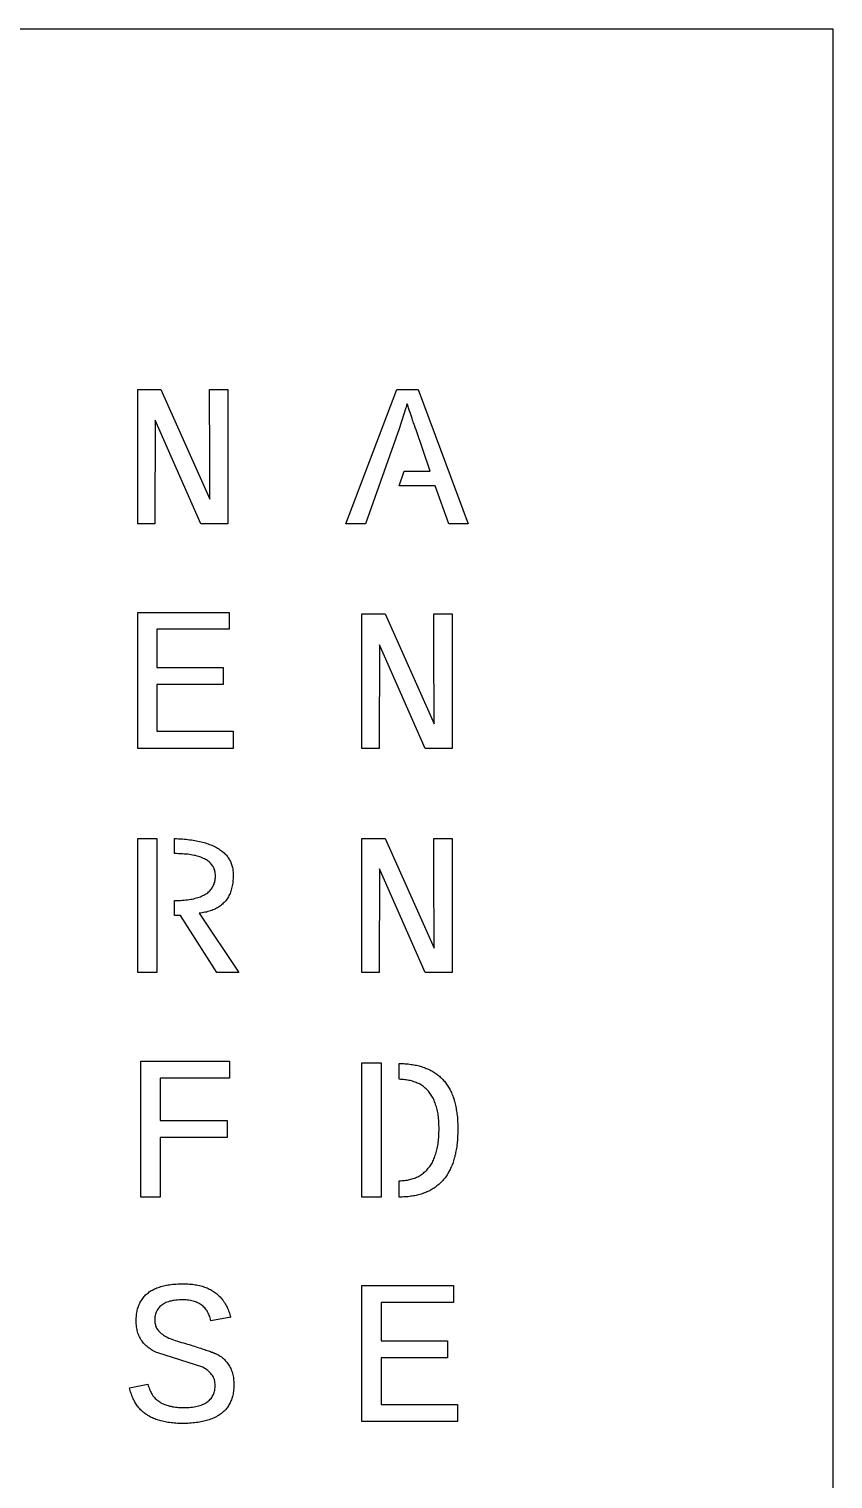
# Model space of a CAD drawing. Extents: x 0 to 230, y 0 to 230.
# Drawn here: x 170.2 to 230, y 122.3 to 230 of the extents above; entities that cross this region are included whole.
import ezdxf

# ---------------------------------------------------------------- set-up
doc = ezdxf.new("R2010")
doc.units = 0
doc.layers.get('0').update_dxf_attribs({"linetype": 'continuous'})

# ---------------------------------------------------------------- blocks, each defined once
blk = doc.blocks.new('SHAPESTRING031')
at = {"color": 0}
for points in [[(179.73, 159.91), (178.33, 159.91), (178.33, 169.88), (179.73, 169.88)], [(184.09, 167.05), (184.09, 167.13), (184.09, 167.21), (184.08, 167.29), (184.07, 167.37), (184.06, 167.45), (184.04, 167.52), (184.01, 167.59), (183.99, 167.66), (183.95, 167.73), (183.92, 167.79), (183.88, 167.85), (183.84, 167.92), (183.79, 167.97), (183.74, 168.03), (183.69, 168.08), (183.63, 168.14), (183.56, 168.19), (183.5, 168.23), (183.43, 168.28), (183.35, 168.32), (183.28, 168.37), (183.2, 168.4), (183.11, 168.44), (183.02, 168.48), (182.93, 168.51), (182.83, 168.54), (182.73, 168.57), (182.62, 168.6), (182.51, 168.62), (182.4, 168.64), (182.28, 168.66), (182.16, 168.68), (182.04, 168.7), (181.91, 168.71), (181.78, 168.72), (181.64, 168.73), (181.5, 168.74), (181.36, 168.74), (181.21, 168.75), (181.06, 168.75), (181.06, 169.87), (181.21, 169.87), (181.36, 169.86), (181.5, 169.85), (181.64, 169.84), (181.78, 169.83), (181.92, 169.82), (182.05, 169.8), (182.18, 169.78), (182.31, 169.77), (182.44, 169.75), (182.56, 169.73), (182.68, 169.71), (182.8, 169.68), (182.92, 169.66), (183.03, 169.63), (183.14, 169.6), (183.25, 169.57), (183.35, 169.54), (183.46, 169.51), (183.56, 169.48), (183.65, 169.44), (183.75, 169.41), (183.84, 169.37), (183.93, 169.33), (184.02, 169.29), (184.1, 169.25), (184.18, 169.2), (184.26, 169.16), (184.34, 169.11), (184.41, 169.06), (184.48, 169.01), (184.55, 168.96), (184.62, 168.91), (184.68, 168.86), (184.74, 168.8), (184.8, 168.74), (184.86, 168.68), (184.91, 168.63), (184.96, 168.56), (185.01, 168.5), (185.05, 168.44), (185.1, 168.37), (185.14, 168.3), (185.17, 168.24), (185.21, 168.17), (185.24, 168.09), (185.27, 168.02), (185.3, 167.95), (185.32, 167.87), (185.34, 167.79), (185.36, 167.71), (185.38, 167.63), (185.39, 167.55), (185.4, 167.47), (185.41, 167.38), (185.42, 167.3), (185.42, 167.21), (185.42, 167.12), (185.42, 167.01), (185.41, 166.89), (185.4, 166.78), (185.39, 166.67), (185.38, 166.56), (185.36, 166.46), (185.35, 166.36), (185.32, 166.26), (185.3, 166.16), (185.27, 166.06), (185.24, 165.97), (185.21, 165.88), (185.18, 165.79), (185.14, 165.71), (185.1, 165.63), (185.06, 165.55), (185.01, 165.47), (184.96, 165.39), (184.91, 165.32), (184.86, 165.25), (184.8, 165.18), (184.74, 165.12), (184.68, 165.06), (184.62, 165), (184.55, 164.94), (184.48, 164.88), (184.41, 164.83), (184.33, 164.78), (184.25, 164.73), (184.17, 164.69), (184.09, 164.64), (184, 164.6), (183.91, 164.57), (183.82, 164.53), (183.73, 164.5), (183.63, 164.47), (183.53, 164.44), (183.43, 164.41), (183.32, 164.39), (183.22, 164.37), (183.11, 164.35), (182.99, 164.34), (182.88, 164.32), (185.83, 159.91), (184.21, 159.91), (181.5, 164.16), (181.06, 164.16), (181.06, 165.27), (181.21, 165.27), (181.35, 165.28), (181.49, 165.28), (181.63, 165.29), (181.76, 165.3), (181.89, 165.31), (182.01, 165.32), (182.14, 165.34), (182.26, 165.36), (182.37, 165.38), (182.48, 165.4), (182.59, 165.43), (182.69, 165.46), (182.79, 165.48), (182.89, 165.52), (182.98, 165.55), (183.07, 165.59), (183.15, 165.63), (183.23, 165.67), (183.31, 165.71), (183.39, 165.76), (183.46, 165.8), (183.52, 165.85), (183.59, 165.91), (183.65, 165.96), (183.7, 166.02), (183.75, 166.08), (183.8, 166.14), (183.85, 166.2), (183.89, 166.27), (183.92, 166.33), (183.96, 166.41), (183.99, 166.48), (184.01, 166.55), (184.04, 166.63), (184.06, 166.71), (184.07, 166.79), (184.08, 166.87), (184.09, 166.96)]]:
    blk.add_lwpolyline(points, close=True, dxfattribs=at)
blk = doc.blocks.new('SHAPESTRING043')
at = {"color": 0}
for points in [[(196.42, 143.24), (194.99, 143.24), (194.99, 153.22), (196.42, 153.22)], [(200.72, 148.31), (200.72, 148.44), (200.71, 148.57), (200.71, 148.7), (200.7, 148.83), (200.69, 148.95), (200.68, 149.07), (200.67, 149.19), (200.65, 149.3), (200.64, 149.42), (200.62, 149.53), (200.6, 149.63), (200.57, 149.74), (200.55, 149.84), (200.52, 149.94), (200.49, 150.04), (200.46, 150.14), (200.43, 150.23), (200.39, 150.32), (200.36, 150.41), (200.32, 150.5), (200.28, 150.58), (200.23, 150.66), (200.19, 150.74), (200.14, 150.82), (200.09, 150.89), (200.04, 150.97), (199.98, 151.03), (199.93, 151.1), (199.87, 151.17), (199.81, 151.23), (199.75, 151.29), (199.68, 151.34), (199.62, 151.4), (199.55, 151.45), (199.48, 151.5), (199.41, 151.55), (199.33, 151.59), (199.26, 151.64), (199.18, 151.68), (199.1, 151.71), (199.01, 151.75), (198.93, 151.78), (198.84, 151.81), (198.75, 151.84), (198.66, 151.87), (198.57, 151.89), (198.48, 151.91), (198.38, 151.93), (198.28, 151.95), (198.18, 151.96), (198.08, 151.97), (197.97, 151.98), (197.86, 151.98), (197.75, 151.99), (197.75, 153.16), (197.87, 153.16), (197.98, 153.16), (198.1, 153.15), (198.21, 153.14), (198.32, 153.14), (198.42, 153.13), (198.53, 153.11), (198.64, 153.1), (198.74, 153.08), (198.84, 153.07), (198.94, 153.05), (199.04, 153.03), (199.14, 153.01), (199.23, 152.98), (199.32, 152.96), (199.42, 152.93), (199.51, 152.9), (199.6, 152.87), (199.68, 152.84), (199.77, 152.8), (199.85, 152.77), (199.94, 152.73), (200.02, 152.69), (200.1, 152.65), (200.18, 152.61), (200.25, 152.56), (200.33, 152.52), (200.4, 152.47), (200.48, 152.42), (200.55, 152.37), (200.61, 152.32), (200.68, 152.26), (200.75, 152.21), (200.81, 152.15), (200.88, 152.09), (200.94, 152.03), (201, 151.97), (201.05, 151.9), (201.11, 151.84), (201.17, 151.77), (201.22, 151.7), (201.27, 151.63), (201.32, 151.56), (201.37, 151.48), (201.42, 151.4), (201.46, 151.33), (201.51, 151.25), (201.55, 151.17), (201.59, 151.08), (201.63, 151), (201.67, 150.91), (201.71, 150.82), (201.74, 150.73), (201.77, 150.64), (201.81, 150.55), (201.84, 150.45), (201.86, 150.36), (201.89, 150.26), (201.92, 150.16), (201.94, 150.06), (201.96, 149.95), (201.98, 149.85), (202, 149.74), (202.02, 149.63), (202.04, 149.52), (202.05, 149.41), (202.07, 149.3), (202.08, 149.18), (202.09, 149.06), (202.1, 148.95), (202.1, 148.83), (202.11, 148.7), (202.11, 148.58), (202.11, 148.45), (202.12, 148.33), (202.11, 148.2), (202.11, 148.07), (202.11, 147.94), (202.1, 147.81), (202.1, 147.69), (202.09, 147.57), (202.08, 147.44), (202.07, 147.32), (202.06, 147.21), (202.04, 147.09), (202.03, 146.98), (202.01, 146.87), (201.99, 146.75), (201.97, 146.65), (201.95, 146.54), (201.93, 146.43), (201.9, 146.33), (201.88, 146.23), (201.85, 146.13), (201.82, 146.03), (201.79, 145.93), (201.76, 145.84), (201.73, 145.74), (201.69, 145.65), (201.66, 145.56), (201.62, 145.47), (201.58, 145.39), (201.54, 145.3), (201.5, 145.22), (201.45, 145.14), (201.41, 145.06), (201.36, 144.98), (201.31, 144.9), (201.27, 144.83), (201.21, 144.75), (201.16, 144.68), (201.11, 144.61), (201.05, 144.55), (201, 144.48), (200.94, 144.42), (200.88, 144.35), (200.82, 144.29), (200.76, 144.23), (200.69, 144.18), (200.63, 144.12), (200.56, 144.07), (200.49, 144.01), (200.42, 143.96), (200.35, 143.91), (200.28, 143.87), (200.2, 143.82), (200.13, 143.78), (200.05, 143.73), (199.97, 143.69), (199.89, 143.66), (199.81, 143.62), (199.73, 143.58), (199.64, 143.55), (199.56, 143.52), (199.47, 143.49), (199.38, 143.46), (199.29, 143.43), (199.2, 143.41), (199.1, 143.39), (199.01, 143.36), (198.91, 143.34), (198.81, 143.33), (198.71, 143.31), (198.61, 143.3), (198.51, 143.28), (198.41, 143.27), (198.3, 143.26), (198.2, 143.25), (198.09, 143.25), (197.98, 143.24), (197.87, 143.24), (197.75, 143.24), (197.75, 144.45), (197.86, 144.45), (197.96, 144.46), (198.06, 144.47), (198.16, 144.48), (198.26, 144.49), (198.36, 144.5), (198.45, 144.52), (198.54, 144.54), (198.63, 144.57), (198.72, 144.59), (198.8, 144.62), (198.89, 144.65), (198.97, 144.68), (199.05, 144.71), (199.13, 144.75), (199.21, 144.79), (199.28, 144.83), (199.35, 144.88), (199.42, 144.92), (199.49, 144.97), (199.56, 145.02), (199.62, 145.08), (199.69, 145.13), (199.75, 145.19), (199.81, 145.25), (199.87, 145.31), (199.92, 145.38), (199.98, 145.45), (200.03, 145.52), (200.08, 145.59), (200.13, 145.66), (200.17, 145.74), (200.22, 145.82), (200.26, 145.9), (200.3, 145.99), (200.34, 146.07), (200.38, 146.16), (200.41, 146.26), (200.44, 146.35), (200.47, 146.45), (200.5, 146.54), (200.53, 146.65), (200.56, 146.75), (200.58, 146.86), (200.6, 146.96), (200.62, 147.07), (200.64, 147.19), (200.66, 147.3), (200.67, 147.42), (200.68, 147.54), (200.69, 147.66), (200.7, 147.79), (200.71, 147.92), (200.71, 148.05), (200.72, 148.18)]]:
    blk.add_lwpolyline(points, close=True, dxfattribs=at)

msp = doc.modelspace()

# ---------------------------------------------------------------- linework, layer by layer
at = {"color": 0}
for points in [[(0, 0), (230, 0), (230, 230), (0, 230)], [(183.01, 193.24), (179.61, 200.94), (179.6, 193.24), (178.33, 193.24), (178.33, 203.22), (180.04, 203.22), (183.69, 195.07), (183.69, 195.07), (183.69, 195.07), (183.69, 195.08), (183.69, 195.09), (183.69, 195.1), (183.69, 195.11), (183.69, 195.13), (183.69, 195.15), (183.69, 195.17), (183.69, 195.19), (183.69, 195.22), (183.69, 195.24), (183.69, 195.27), (183.69, 195.31), (183.69, 195.34), (183.69, 195.38), (183.69, 195.42), (183.69, 195.46), (183.69, 195.51), (183.69, 195.55), (183.69, 195.6), (183.69, 195.66), (183.69, 195.71), (183.69, 195.77), (183.69, 195.83), (183.69, 195.89), (183.69, 195.95), (183.69, 196.02), (183.69, 196.09), (183.69, 196.16), (183.69, 196.23), (183.69, 196.31), (183.69, 196.39), (183.69, 196.47), (183.69, 196.55), (183.69, 196.64), (183.69, 196.73), (183.69, 196.82), (183.68, 196.91), (183.68, 197.01), (183.68, 197.11), (183.68, 197.21), (183.68, 197.31), (183.68, 197.41), (183.68, 197.52), (183.68, 197.63), (183.68, 197.75), (183.68, 197.86), (183.68, 197.98), (183.68, 198.1), (183.68, 198.22), (183.68, 198.35), (183.68, 198.47), (183.68, 198.6), (183.67, 198.73), (183.67, 198.87), (183.67, 199.01), (183.67, 199.14), (183.67, 199.29), (183.67, 199.43), (183.67, 199.58), (183.67, 199.73), (183.67, 199.88), (183.67, 200.03), (183.67, 200.19), (183.67, 200.35), (183.67, 200.51), (183.66, 200.67), (183.66, 200.84), (183.66, 201.01), (183.66, 201.18), (183.66, 201.35), (183.66, 201.53), (183.66, 201.7), (183.66, 201.88), (183.66, 202.07), (183.66, 202.25), (183.65, 202.44), (183.65, 202.63), (183.65, 202.82), (183.65, 203.02), (183.65, 203.22), (185.01, 203.22), (185.01, 193.24)], [(198.98, 200.29), (198.98, 200.3), (198.97, 200.31), (198.96, 200.34), (198.95, 200.38), (198.93, 200.43), (198.91, 200.49), (198.89, 200.56), (198.86, 200.64), (198.83, 200.73), (198.79, 200.84), (198.75, 200.95), (198.71, 201.07), (198.66, 201.21), (198.61, 201.36), (198.56, 201.51), (198.5, 201.68), (198.44, 201.86), (198.41, 201.95), (198.39, 202.03), (198.37, 202.1), (198.35, 202.15), (198.33, 202.1), (198.31, 202.03), (198.29, 201.95), (198.26, 201.86), (197.75, 200.29), (195.25, 193.24), (193.8, 193.24), (197.57, 203.22), (199.17, 203.22), (202.87, 193.24), (201.44, 193.24), (200.42, 196.06), (197.75, 196.06), (198.13, 197.17), (200.06, 197.17)], [(178.33, 176.57), (178.33, 186.67), (185.12, 186.67), (185.12, 185.41), (179.74, 185.41), (179.74, 182.57), (184.68, 182.57), (184.68, 181.31), (179.74, 181.31), (179.74, 177.84), (185.42, 177.84), (185.42, 176.57)], [(199.68, 176.57), (196.28, 184.27), (196.27, 176.57), (194.99, 176.57), (194.99, 186.55), (196.71, 186.55), (200.36, 178.4), (200.36, 178.4), (200.36, 178.41), (200.36, 178.41), (200.36, 178.42), (200.36, 178.43), (200.36, 178.45), (200.36, 178.46), (200.36, 178.48), (200.36, 178.5), (200.36, 178.52), (200.36, 178.55), (200.36, 178.58), (200.36, 178.61), (200.36, 178.64), (200.36, 178.68), (200.36, 178.71), (200.36, 178.75), (200.36, 178.8), (200.36, 178.84), (200.36, 178.89), (200.36, 178.94), (200.36, 178.99), (200.36, 179.04), (200.36, 179.1), (200.36, 179.16), (200.36, 179.22), (200.36, 179.29), (200.36, 179.35), (200.36, 179.42), (200.36, 179.49), (200.35, 179.57), (200.35, 179.64), (200.35, 179.72), (200.35, 179.8), (200.35, 179.89), (200.35, 179.97), (200.35, 180.06), (200.35, 180.15), (200.35, 180.25), (200.35, 180.34), (200.35, 180.44), (200.35, 180.54), (200.35, 180.64), (200.35, 180.75), (200.35, 180.86), (200.35, 180.97), (200.35, 181.08), (200.35, 181.19), (200.35, 181.31), (200.34, 181.43), (200.34, 181.55), (200.34, 181.68), (200.34, 181.81), (200.34, 181.94), (200.34, 182.07), (200.34, 182.2), (200.34, 182.34), (200.34, 182.48), (200.34, 182.62), (200.34, 182.76), (200.34, 182.91), (200.34, 183.06), (200.34, 183.21), (200.33, 183.36), (200.33, 183.52), (200.33, 183.68), (200.33, 183.84), (200.33, 184), (200.33, 184.17), (200.33, 184.34), (200.33, 184.51), (200.33, 184.68), (200.33, 184.86), (200.33, 185.04), (200.32, 185.22), (200.32, 185.4), (200.32, 185.59), (200.32, 185.77), (200.32, 185.96), (200.32, 186.16), (200.32, 186.35), (200.32, 186.55), (201.68, 186.55), (201.68, 176.57)], [(199.68, 159.91), (196.28, 167.61), (196.27, 159.91), (194.99, 159.91), (194.99, 169.88), (196.71, 169.88), (200.36, 161.74), (200.36, 161.74), (200.36, 161.74), (200.36, 161.75), (200.36, 161.76), (200.36, 161.77), (200.36, 161.78), (200.36, 161.8), (200.36, 161.81), (200.36, 161.83), (200.36, 161.86), (200.36, 161.88), (200.36, 161.91), (200.36, 161.94), (200.36, 161.97), (200.36, 162.01), (200.36, 162.05), (200.36, 162.09), (200.36, 162.13), (200.36, 162.17), (200.36, 162.22), (200.36, 162.27), (200.36, 162.32), (200.36, 162.38), (200.36, 162.43), (200.36, 162.49), (200.36, 162.55), (200.36, 162.62), (200.36, 162.69), (200.36, 162.75), (200.36, 162.83), (200.35, 162.9), (200.35, 162.98), (200.35, 163.06), (200.35, 163.14), (200.35, 163.22), (200.35, 163.31), (200.35, 163.39), (200.35, 163.49), (200.35, 163.58), (200.35, 163.67), (200.35, 163.77), (200.35, 163.87), (200.35, 163.98), (200.35, 164.08), (200.35, 164.19), (200.35, 164.3), (200.35, 164.41), (200.35, 164.53), (200.35, 164.64), (200.34, 164.76), (200.34, 164.89), (200.34, 165.01), (200.34, 165.14), (200.34, 165.27), (200.34, 165.4), (200.34, 165.54), (200.34, 165.67), (200.34, 165.81), (200.34, 165.95), (200.34, 166.1), (200.34, 166.24), (200.34, 166.39), (200.34, 166.54), (200.33, 166.7), (200.33, 166.85), (200.33, 167.01), (200.33, 167.17), (200.33, 167.34), (200.33, 167.5), (200.33, 167.67), (200.33, 167.84), (200.33, 168.02), (200.33, 168.19), (200.33, 168.37), (200.32, 168.55), (200.32, 168.73), (200.32, 168.92), (200.32, 169.11), (200.32, 169.3), (200.32, 169.49), (200.32, 169.68), (200.32, 169.88), (201.68, 169.88), (201.68, 159.91)], [(179.98, 152.07), (179.98, 148.92), (184.98, 148.92), (184.98, 147.66), (179.98, 147.66), (179.98, 143.24), (178.56, 143.24), (178.56, 153.33), (185.15, 153.33), (185.15, 152.07)], [(185.47, 129.31), (185.47, 129.21), (185.46, 129.1), (185.46, 129), (185.45, 128.91), (185.44, 128.81), (185.42, 128.71), (185.41, 128.62), (185.39, 128.53), (185.37, 128.44), (185.34, 128.36), (185.32, 128.27), (185.29, 128.19), (185.25, 128.11), (185.22, 128.03), (185.18, 127.95), (185.14, 127.88), (185.1, 127.8), (185.06, 127.73), (185.01, 127.66), (184.96, 127.59), (184.91, 127.53), (184.86, 127.46), (184.8, 127.4), (184.74, 127.34), (184.68, 127.28), (184.61, 127.23), (184.55, 127.17), (184.48, 127.12), (184.4, 127.07), (184.33, 127.02), (184.25, 126.98), (184.17, 126.93), (184.09, 126.89), (184.01, 126.85), (183.92, 126.81), (183.83, 126.77), (183.74, 126.74), (183.64, 126.7), (183.54, 126.67), (183.44, 126.64), (183.34, 126.61), (183.24, 126.59), (183.13, 126.56), (183.02, 126.54), (182.91, 126.52), (182.79, 126.5), (182.67, 126.49), (182.55, 126.47), (182.43, 126.46), (182.3, 126.45), (182.18, 126.44), (182.05, 126.43), (181.91, 126.43), (181.78, 126.43), (181.64, 126.43), (181.51, 126.43), (181.39, 126.43), (181.27, 126.43), (181.15, 126.44), (181.03, 126.45), (180.91, 126.46), (180.8, 126.47), (180.68, 126.49), (180.57, 126.5), (180.47, 126.52), (180.36, 126.54), (180.26, 126.56), (180.15, 126.59), (180.05, 126.61), (179.96, 126.64), (179.86, 126.67), (179.77, 126.7), (179.67, 126.73), (179.58, 126.77), (179.49, 126.8), (179.41, 126.84), (179.32, 126.88), (179.24, 126.92), (179.16, 126.97), (179.08, 127.02), (179.01, 127.06), (178.93, 127.11), (178.86, 127.16), (178.79, 127.22), (178.72, 127.27), (178.66, 127.33), (178.59, 127.39), (178.53, 127.45), (178.47, 127.52), (178.41, 127.58), (178.36, 127.65), (178.3, 127.72), (178.25, 127.79), (178.2, 127.86), (178.16, 127.93), (178.11, 128.01), (178.07, 128.09), (178.02, 128.17), (177.98, 128.25), (177.95, 128.33), (177.91, 128.42), (177.88, 128.51), (177.85, 128.6), (177.82, 128.69), (177.79, 128.78), (177.76, 128.88), (177.74, 128.97), (177.72, 129.07), (179.08, 129.35), (179.1, 129.25), (179.13, 129.16), (179.16, 129.06), (179.19, 128.97), (179.23, 128.89), (179.27, 128.8), (179.31, 128.72), (179.35, 128.64), (179.4, 128.57), (179.45, 128.49), (179.5, 128.42), (179.56, 128.36), (179.62, 128.29), (179.69, 128.23), (179.75, 128.17), (179.82, 128.12), (179.89, 128.07), (179.97, 128.02), (180.05, 127.97), (180.13, 127.92), (180.22, 127.88), (180.31, 127.84), (180.4, 127.81), (180.49, 127.78), (180.59, 127.75), (180.69, 127.72), (180.8, 127.7), (180.9, 127.67), (181.01, 127.66), (181.13, 127.64), (181.24, 127.63), (181.36, 127.62), (181.49, 127.61), (181.61, 127.61), (181.74, 127.6), (181.88, 127.61), (182.02, 127.61), (182.15, 127.62), (182.27, 127.63), (182.4, 127.64), (182.51, 127.66), (182.63, 127.68), (182.74, 127.7), (182.84, 127.73), (182.94, 127.76), (183.04, 127.79), (183.13, 127.83), (183.22, 127.87), (183.3, 127.91), (183.38, 127.95), (183.46, 128), (183.53, 128.05), (183.59, 128.11), (183.65, 128.16), (183.71, 128.22), (183.77, 128.29), (183.82, 128.35), (183.86, 128.42), (183.9, 128.5), (183.94, 128.57), (183.97, 128.65), (184, 128.73), (184.02, 128.82), (184.04, 128.91), (184.05, 129), (184.07, 129.09), (184.07, 129.19), (184.07, 129.29), (184.07, 129.38), (184.06, 129.48), (184.05, 129.57), (184.02, 129.66), (183.99, 129.74), (183.96, 129.83), (183.92, 129.91), (183.87, 129.99), (183.81, 130.06), (183.75, 130.14), (183.69, 130.21), (183.61, 130.28), (183.53, 130.35), (183.45, 130.41), (183.35, 130.48), (183.25, 130.54), (183.15, 130.6), (179.82, 131.66), (179.72, 131.7), (179.62, 131.75), (179.52, 131.8), (179.43, 131.85), (179.34, 131.9), (179.26, 131.96), (179.17, 132.01), (179.09, 132.07), (179.02, 132.13), (178.95, 132.2), (178.88, 132.26), (178.81, 132.33), (178.75, 132.4), (178.69, 132.47), (178.64, 132.55), (178.58, 132.62), (178.53, 132.7), (178.49, 132.78), (178.45, 132.87), (178.41, 132.95), (178.37, 133.04), (178.34, 133.13), (178.31, 133.22), (178.29, 133.32), (178.27, 133.41), (178.25, 133.51), (178.23, 133.61), (178.22, 133.72), (178.21, 133.82), (178.21, 133.93), (178.2, 134.04), (178.21, 134.15), (178.21, 134.25), (178.22, 134.36), (178.23, 134.46), (178.24, 134.55), (178.25, 134.65), (178.27, 134.75), (178.29, 134.84), (178.31, 134.93), (178.34, 135.02), (178.37, 135.1), (178.4, 135.19), (178.43, 135.27), (178.47, 135.35), (178.51, 135.43), (178.55, 135.5), (178.59, 135.57), (178.64, 135.64), (178.69, 135.71), (178.74, 135.78), (178.79, 135.85), (178.85, 135.91), (178.91, 135.97), (178.98, 136.03), (179.04, 136.08), (179.11, 136.14), (179.18, 136.19), (179.25, 136.24), (179.33, 136.29), (179.41, 136.33), (179.49, 136.38), (179.57, 136.42), (179.66, 136.46), (179.75, 136.49), (179.84, 136.53), (179.94, 136.56), (180.04, 136.59), (180.14, 136.62), (180.24, 136.65), (180.34, 136.67), (180.45, 136.69), (180.56, 136.71), (180.68, 136.73), (180.79, 136.75), (180.91, 136.76), (181.04, 136.77), (181.16, 136.78), (181.29, 136.79), (181.42, 136.8), (181.55, 136.8), (181.68, 136.8), (181.8, 136.8), (181.92, 136.8), (182.04, 136.79), (182.16, 136.78), (182.27, 136.77), (182.38, 136.76), (182.49, 136.75), (182.59, 136.73), (182.7, 136.71), (182.8, 136.69), (182.9, 136.67), (183, 136.64), (183.1, 136.62), (183.19, 136.59), (183.29, 136.56), (183.38, 136.52), (183.47, 136.49), (183.55, 136.45), (183.64, 136.41), (183.72, 136.37), (183.8, 136.32), (183.88, 136.28), (183.96, 136.23), (184.03, 136.18), (184.1, 136.12), (184.17, 136.07), (184.24, 136.01), (184.31, 135.95), (184.38, 135.89), (184.44, 135.83), (184.5, 135.76), (184.56, 135.69), (184.61, 135.62), (184.67, 135.55), (184.72, 135.47), (184.77, 135.4), (184.82, 135.32), (184.87, 135.24), (184.91, 135.15), (184.96, 135.07), (185, 134.98), (185.04, 134.89), (185.07, 134.8), (185.11, 134.7), (185.14, 134.61), (185.17, 134.51), (185.2, 134.41), (185.23, 134.31), (183.75, 134.05), (183.73, 134.16), (183.7, 134.26), (183.67, 134.36), (183.64, 134.45), (183.6, 134.54), (183.56, 134.63), (183.51, 134.71), (183.47, 134.79), (183.41, 134.87), (183.36, 134.94), (183.3, 135.01), (183.24, 135.07), (183.18, 135.13), (183.11, 135.19), (183.04, 135.24), (182.96, 135.29), (182.88, 135.34), (182.8, 135.38), (182.72, 135.42), (182.63, 135.46), (182.54, 135.49), (182.44, 135.52), (182.34, 135.54), (182.24, 135.56), (182.13, 135.58), (182.03, 135.59), (181.91, 135.6), (181.8, 135.61), (181.68, 135.61), (181.54, 135.61), (181.41, 135.6), (181.28, 135.59), (181.16, 135.58), (181.04, 135.56), (180.92, 135.55), (180.81, 135.52), (180.71, 135.5), (180.61, 135.47), (180.51, 135.44), (180.42, 135.4), (180.34, 135.36), (180.25, 135.32), (180.18, 135.27), (180.1, 135.22), (180.04, 135.17), (179.97, 135.11), (179.92, 135.05), (179.86, 134.99), (179.81, 134.92), (179.77, 134.85), (179.73, 134.78), (179.69, 134.7), (179.66, 134.62), (179.64, 134.54), (179.62, 134.45), (179.6, 134.36), (179.59, 134.26), (179.58, 134.17), (179.58, 134.07), (179.58, 133.98), (179.59, 133.9), (179.61, 133.82), (179.63, 133.74), (179.65, 133.66), (179.68, 133.58), (179.72, 133.51), (179.76, 133.44), (179.81, 133.37), (179.87, 133.3), (179.93, 133.23), (180, 133.17), (180.07, 133.11), (180.15, 133.05), (180.23, 132.99), (180.32, 132.93), (180.41, 132.88), (180.52, 132.83), (180.62, 132.77), (180.73, 132.73), (180.85, 132.68), (180.98, 132.63), (181.11, 132.59), (181.27, 132.54), (181.42, 132.5), (181.58, 132.45), (181.73, 132.41), (181.87, 132.36), (182.01, 132.32), (182.15, 132.28), (182.28, 132.24), (182.41, 132.2), (182.54, 132.16), (182.66, 132.12), (182.78, 132.08), (182.89, 132.05), (183, 132.01), (183.1, 131.98), (183.2, 131.94), (183.3, 131.91), (183.39, 131.88), (183.48, 131.85), (183.57, 131.82), (183.65, 131.79), (183.73, 131.76), (183.8, 131.73), (183.87, 131.71), (183.94, 131.68), (184, 131.66), (184.06, 131.63), (184.11, 131.61), (184.16, 131.59), (184.21, 131.57), (184.25, 131.55), (184.29, 131.53), (184.32, 131.51), (184.35, 131.5), (184.37, 131.48), (184.46, 131.43), (184.54, 131.37), (184.61, 131.31), (184.69, 131.25), (184.76, 131.18), (184.82, 131.11), (184.88, 131.05), (184.94, 130.97), (185, 130.9), (185.05, 130.83), (185.1, 130.75), (185.15, 130.67), (185.2, 130.58), (185.24, 130.5), (185.27, 130.41), (185.31, 130.32), (185.34, 130.23), (185.37, 130.14), (185.39, 130.04), (185.41, 129.94), (185.43, 129.84), (185.44, 129.74), (185.45, 129.64), (185.46, 129.53), (185.47, 129.42)], [(194.99, 126.57), (194.99, 136.67), (201.79, 136.67), (201.79, 135.41), (196.41, 135.41), (196.41, 132.57), (201.35, 132.57), (201.35, 131.31), (196.41, 131.31), (196.41, 127.84), (202.09, 127.84), (202.09, 126.57)]]:
    msp.add_lwpolyline(points, close=True, dxfattribs=at)

# ---------------------------------------------------------------- block references
for name in ['SHAPESTRING031', 'SHAPESTRING043']:
    msp.add_blockref(name, (0, 0), dxfattribs=at)

doc.saveas('drawing.dxf')
